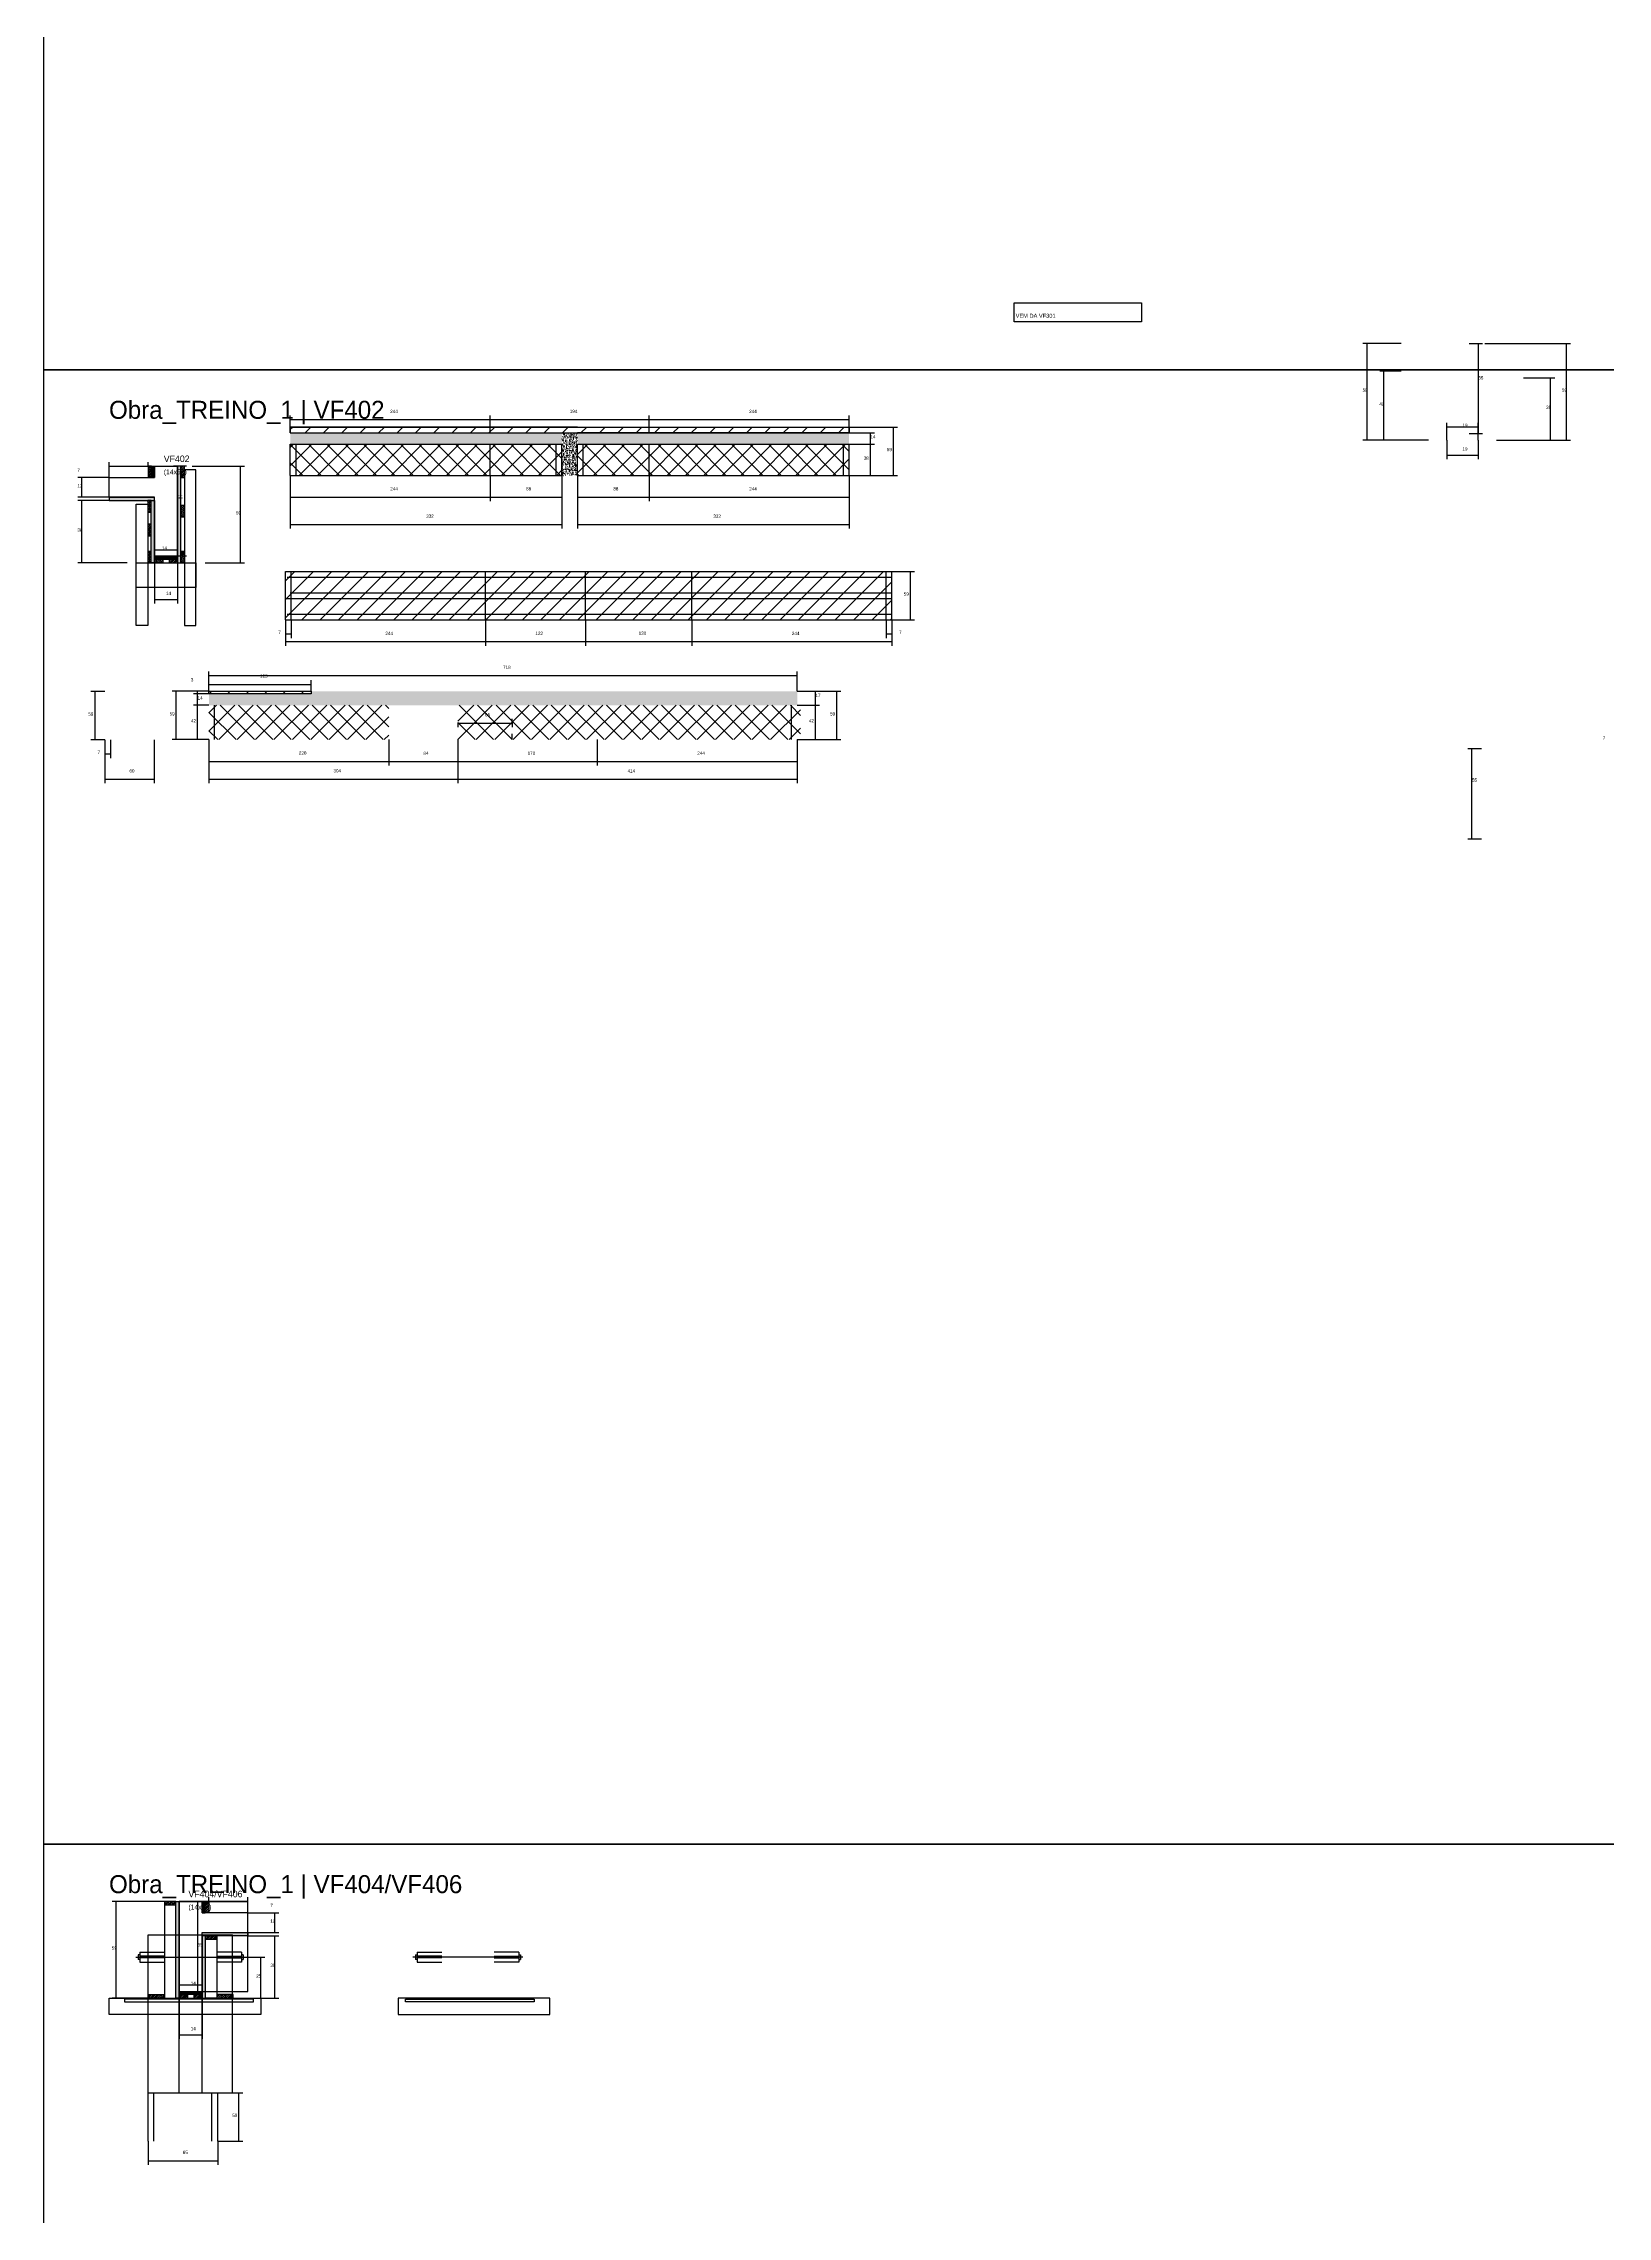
# Model space of a CAD drawing. Header units: metres. Extents: x -41 to 34840, y -36000 to 1848.
# Drawn here: x 0 to 1909, y -5855 to -3202 of the extents above; entities that cross this region are included whole.
import ezdxf

# ---------------------------------------------------------------- set-up
doc = ezdxf.new("R2010")
doc.units = ezdxf.units.M
for name, color, linetype in [('barrote', 126, 'Continuous'), ('CELL_BORDER', 8, 'Continuous'), ('CONCRETO', 251, 'Continuous'), ('COTA', 4, 'Continuous'), ('Cota Seção (2x)', 4, 'Continuous'), ('Hachura', 253, 'Continuous'), ('LABEL_ID', 3, 'Continuous'), ('Madeira', 126, 'Continuous'), ('Painéis', 200, 'Continuous'), ('REAPROVEITAMENTO', 251, 'Continuous'), ('SARR_2.2x7', 40, 'Continuous'), ('SARR_3.5x7', 81, 'Continuous'), ('SCO-___-LAJ', 4, 'Continuous'), ('TENSOR', 2, 'Continuous'), ('Texto Seção', 7, 'Continuous')]:
    doc.layers.add(name, color=color, linetype=linetype)

msp = doc.modelspace()

# ---------------------------------------------------------------- hatches: boundary and pattern name
at = {"layer": 'COTA'}
h = msp.add_hatch(dxfattribs=at)
h.set_pattern_fill('AR-CONC', scale=0.03)
h.paths.add_polyline_path([(632.7, -3691), (632.7, -3677), (632.7, -3677), (301.2, -3677), (301.2, -3677), (301.2, -3691), (301.2, -3691), (632.7, -3691)])
h = msp.add_hatch(dxfattribs=at)
h.set_pattern_fill('AR-CONC', scale=0.03)
h.paths.add_polyline_path([(651.8, -3691), (651.8, -3677), (632.7, -3677), (632.7, -3691), (632.7, -3729), (651.8, -3729)])
h = msp.add_hatch(dxfattribs=at)
h.set_pattern_fill('AR-CONC', scale=0.03)
h.paths.add_polyline_path([(651.8, -3691), (651.8, -3677), (651.8, -3677), (983.3, -3677), (983.3, -3677), (983.3, -3691), (983.3, -3691), (651.8, -3691)])
h = msp.add_hatch(dxfattribs=at)
h.set_pattern_fill('AR-CONC', scale=0.03)
h.paths.add_polyline_path([(505.9, -4009.7), (505.9, -3992.7), (505.9, -3992.7), (326.9, -3992.7), (326.9, -3992.7), (326.9, -3995.7), (326.9, -3995.7), (201.9, -3995.7), (201.9, -3995.7), (201.9, -4009.7), (201.9, -4009.7), (505.9, -4009.7)])
h = msp.add_hatch(dxfattribs=at)
h.set_pattern_fill('AR-CONC', scale=0.03)
h.paths.add_polyline_path([(505.9, -3992.7), (505.9, -4009.7), (505.9, -4009.7), (919.9, -4009.7), (919.9, -4009.7), (919.9, -3992.7), (919.9, -3992.7), (505.9, -3992.7)])
at = {"layer": 'Hachura'}
h = msp.add_hatch(dxfattribs=at)
h.set_pattern_fill('ANSI31', scale=0.5)
h.paths.add_polyline_path([(127.6, -3731.8), (132, -3731.8), (132, -3731.8), (132, -3717.8), (132, -3717.8), (127.6, -3717.8), (127.6, -3717.8), (127.6, -3731.8)])
h = msp.add_hatch(color=8, dxfattribs=at)
h.dxf.hatch_style = 1
h.paths.add_polyline_path([(132, -3717.8), (135.6, -3717.8), (135.6, -3717.8), (135.6, -3731.8), (135.6, -3731.8), (132, -3731.8), (132, -3731.8), (132, -3717.8)])
h = msp.add_hatch(color=8, dxfattribs=at)
h.dxf.hatch_style = 1
h.paths.add_polyline_path([(167.6, -3717.8), (163.6, -3717.8), (163.6, -3717.8), (163.6, -3835.8), (163.6, -3835.8), (167.6, -3835.8), (167.6, -3835.8), (167.6, -3717.8)])
h = msp.add_hatch(dxfattribs=at)
h.set_pattern_fill('ANSI31', scale=0.5)
h.paths.add_polyline_path([(167.6, -3731.8), (172, -3731.8), (172, -3731.8), (172, -3717.8), (172, -3717.8), (167.6, -3717.8), (167.6, -3717.8), (167.6, -3731.8)])
h = msp.add_hatch(color=8, dxfattribs=at)
h.dxf.hatch_style = 1
h.paths.add_polyline_path([(135.6, -3759.8), (135.6, -3755.8), (135.6, -3755.8), (80, -3755.8), (80, -3755.8), (80, -3759.8), (80, -3759.8), (135.6, -3759.8)])
h = msp.add_hatch(dxfattribs=at)
h.set_pattern_fill('ANSI31', scale=0.5)
h.paths.add_polyline_path([(127.2, -3773.8), (131.6, -3773.8), (131.6, -3773.8), (131.6, -3759.8), (131.6, -3759.8), (127.2, -3759.8), (127.2, -3759.8), (127.2, -3773.8)])
h = msp.add_hatch(color=8, dxfattribs=at)
h.dxf.hatch_style = 1
h.paths.add_polyline_path([(135.6, -3755.8), (131.6, -3755.8), (131.6, -3755.8), (131.6, -3835.8), (131.6, -3835.8), (135.6, -3835.8), (135.6, -3835.8), (135.6, -3755.8)])
h = msp.add_hatch(dxfattribs=at)
h.set_pattern_fill('ANSI31', scale=0.5)
h.paths.add_polyline_path([(167.6, -3779.8), (172, -3779.8), (172, -3779.8), (172, -3765.8), (172, -3765.8), (167.6, -3765.8), (167.6, -3765.8), (167.6, -3779.8)])
h = msp.add_hatch(dxfattribs=at)
h.set_pattern_fill('ANSI31', scale=0.5)
h.paths.add_polyline_path([(127.2, -3802.8), (131.6, -3802.8), (131.6, -3802.8), (131.6, -3788.8), (131.6, -3788.8), (127.2, -3788.8), (127.2, -3788.8), (127.2, -3802.8)])
h = msp.add_hatch(dxfattribs=at)
h.set_pattern_fill('ANSI31', scale=0.5)
h.paths.add_polyline_path([(127.2, -3835.8), (131.6, -3835.8), (131.6, -3835.8), (131.6, -3821.8), (131.6, -3821.8), (127.2, -3821.8), (127.2, -3821.8), (127.2, -3835.8)])
h = msp.add_hatch(color=8, dxfattribs=at)
h.dxf.hatch_style = 1
h.paths.add_polyline_path([(163.6, -3831.4), (163.6, -3827.8), (163.6, -3827.8), (135.6, -3827.8), (135.6, -3827.8), (135.6, -3831.4), (135.6, -3831.4), (163.6, -3831.4)])
h = msp.add_hatch(dxfattribs=at)
h.set_pattern_fill('ANSI31', scale=0.5)
h.paths.add_polyline_path([(135.6, -3835.8), (135.6, -3831.4), (135.6, -3831.4), (145.6, -3831.4), (145.6, -3831.4), (145.6, -3835.8), (145.6, -3835.8), (135.6, -3835.8)])
h = msp.add_hatch(dxfattribs=at)
h.set_pattern_fill('ANSI31', scale=0.5)
h.paths.add_polyline_path([(163.6, -3835.8), (163.6, -3831.4), (163.6, -3831.4), (153.6, -3831.4), (153.6, -3831.4), (153.6, -3835.8), (153.6, -3835.8), (163.6, -3835.8)])
h = msp.add_hatch(dxfattribs=at)
h.set_pattern_fill('ANSI31', scale=0.5)
h.paths.add_polyline_path([(167.6, -3835.8), (172, -3835.8), (172, -3835.8), (172, -3821.8), (172, -3821.8), (167.6, -3821.8), (167.6, -3821.8), (167.6, -3835.8)])
h = msp.add_hatch(dxfattribs=at)
h.set_pattern_fill('ANSI31', scale=0.5)
h.paths.add_polyline_path([(161.7, -5474.4), (161.7, -5470), (161.7, -5470), (147.7, -5470), (147.7, -5470), (147.7, -5474.4), (147.7, -5474.4), (161.7, -5474.4)])
h = msp.add_hatch(color=8, dxfattribs=at)
h.dxf.hatch_style = 1
h.paths.add_polyline_path([(161.7, -5470), (165.7, -5470), (165.7, -5470), (165.7, -5588), (165.7, -5588), (161.7, -5588), (161.7, -5588), (161.7, -5470)])
h = msp.add_hatch(color=8, dxfattribs=at)
h.dxf.hatch_style = 1
h.paths.add_polyline_path([(197.3, -5470), (193.7, -5470), (193.7, -5470), (193.7, -5484), (193.7, -5484), (197.3, -5484), (197.3, -5484), (197.3, -5470)])
h = msp.add_hatch(dxfattribs=at)
h.set_pattern_fill('ANSI31', scale=0.5)
h.paths.add_polyline_path([(201.7, -5484), (197.3, -5484), (197.3, -5484), (197.3, -5470), (197.3, -5470), (201.7, -5470), (201.7, -5470), (201.7, -5484)])
h = msp.add_hatch(color=8, dxfattribs=at)
h.dxf.hatch_style = 1
h.paths.add_polyline_path([(193.7, -5508), (197.7, -5508), (197.7, -5508), (197.7, -5588), (197.7, -5588), (193.7, -5588), (193.7, -5588), (193.7, -5508)])
h = msp.add_hatch(color=8, dxfattribs=at)
h.dxf.hatch_style = 1
h.paths.add_polyline_path([(193.7, -5512), (193.7, -5508), (193.7, -5508), (249.3, -5508), (249.3, -5508), (249.3, -5512), (249.3, -5512), (193.7, -5512)])
h = msp.add_hatch(dxfattribs=at)
h.set_pattern_fill('ANSI31', scale=0.5)
h.paths.add_polyline_path([(197.7, -5516.4), (197.7, -5512), (197.7, -5512), (211.7, -5512), (211.7, -5512), (211.7, -5516.4), (211.7, -5516.4), (197.7, -5516.4)])
h = msp.add_hatch(dxfattribs=at)
h.set_pattern_fill('ANSI31', scale=0.5)
h.paths.add_polyline_path([(127.7, -5588), (127.7, -5583.6), (127.7, -5583.6), (147.7, -5583.6), (147.7, -5583.6), (147.7, -5588), (147.7, -5588), (127.7, -5588)])
h = msp.add_hatch(color=8, dxfattribs=at)
h.dxf.hatch_style = 1
h.paths.add_polyline_path([(165.7, -5583.6), (165.7, -5580), (165.7, -5580), (193.7, -5580), (193.7, -5580), (193.7, -5583.6), (193.7, -5583.6), (165.7, -5583.6)])
h = msp.add_hatch(dxfattribs=at)
h.set_pattern_fill('ANSI31', scale=0.5)
h.paths.add_polyline_path([(165.7, -5588), (165.7, -5583.6), (165.7, -5583.6), (175.7, -5583.6), (175.7, -5583.6), (175.7, -5588), (175.7, -5588), (165.7, -5588)])
h = msp.add_hatch(dxfattribs=at)
h.set_pattern_fill('ANSI31', scale=0.5)
h.paths.add_polyline_path([(193.7, -5588), (193.7, -5583.6), (193.7, -5583.6), (183.7, -5583.6), (183.7, -5583.6), (183.7, -5588), (183.7, -5588), (193.7, -5588)])
h = msp.add_hatch(dxfattribs=at)
h.set_pattern_fill('ANSI31', scale=0.5)
h.paths.add_polyline_path([(231.7, -5588), (231.7, -5583.6), (231.7, -5583.6), (211.7, -5583.6), (211.7, -5583.6), (211.7, -5588), (211.7, -5588), (231.7, -5588)])
at = {"layer": 'REAPROVEITAMENTO'}
h = msp.add_hatch(dxfattribs=at)
h.set_pattern_fill('ANSI31', scale=5)
h.paths.add_polyline_path([(301.2, -3670), (301.2, -3677), (301.2, -3677), (739.3, -3677), (739.3, -3677), (739.3, -3670), (739.3, -3670), (301.2, -3670)])
h = msp.add_hatch(dxfattribs=at)
h.set_pattern_fill('ANSI31', scale=5)
h.paths.add_polyline_path([(983.3, -3670), (983.3, -3677), (983.3, -3677), (739.3, -3677), (739.3, -3677), (739.3, -3670), (739.3, -3670), (983.3, -3670)])
h = msp.add_hatch(dxfattribs=at)
h.set_pattern_fill('ANSI37', scale=5)
h.paths.add_polyline_path([(632.7, -3729), (632.7, -3691), (632.7, -3691), (301.2, -3691), (301.2, -3691), (301.2, -3729), (301.2, -3729), (632.7, -3729)])
h = msp.add_hatch(dxfattribs=at)
h.set_pattern_fill('ANSI37', scale=5)
h.paths.add_polyline_path([(651.8, -3729), (651.8, -3691), (651.8, -3691), (983.3, -3691), (983.3, -3691), (983.3, -3729), (983.3, -3729), (651.8, -3729)])
h = msp.add_hatch(dxfattribs=at)
h.set_pattern_fill('ANSI31', scale=5)
h.paths.add_polyline_path([(1035.4, -3905.4), (1035.4, -3846.4), (1035.4, -3846.4), (295.4, -3846.4), (295.4, -3846.4), (295.4, -3905.4), (295.4, -3905.4), (1035.4, -3905.4)])
h = msp.add_hatch(dxfattribs=at)
h.set_pattern_fill('ANSI31', scale=5)
h.paths.add_polyline_path([(326.9, -3995.7), (326.9, -3992.7), (326.9, -3992.7), (201.9, -3992.7), (201.9, -3992.7), (201.9, -3995.7), (201.9, -3995.7), (326.9, -3995.7)])
h = msp.add_hatch(dxfattribs=at)
h.set_pattern_fill('ANSI37', scale=5)
h.paths.add_polyline_path([(201.9, -4009.7), (201.9, -4051.7), (201.9, -4051.7), (421.4, -4051.7), (421.4, -4051.7), (421.4, -4009.7), (421.4, -4009.7), (201.9, -4009.7)])
h = msp.add_hatch(dxfattribs=at)
h.set_pattern_fill('ANSI37', scale=5)
h.paths.add_polyline_path([(505.9, -4009.7), (505.9, -4051.7), (505.9, -4051.7), (923.9, -4051.7), (923.9, -4051.7), (923.9, -4009.7), (923.9, -4009.7), (505.9, -4009.7)])

# ---------------------------------------------------------------- linework, layer by layer
for p, q in [((115.7, -5535.1), (115.7, -5541.1)), ((117.7, -5535.1), (115.7, -5535.1)), ((117.7, -5541.1), (115.7, -5541.1)), ((117.7, -5532.1), (117.7, -5544.1)), ((117.7, -5532.1), (147.7, -5532.1)), ((147.7, -5537.1), (117.7, -5537.1)), ((147.7, -5539.1), (117.7, -5539.1)), ((117.7, -5544.1), (147.7, -5544.1)), ((241.7, -5532.1), (211.7, -5532.1)), ((211.7, -5537.1), (241.7, -5537.1)), ((211.7, -5539.1), (241.7, -5539.1)), ((241.7, -5544.1), (211.7, -5544.1)), ((241.7, -5532.1), (241.7, -5544.1)), ((243.7, -5535.1), (241.7, -5535.1)), ((241.7, -5541.1), (243.7, -5541.1)), ((243.7, -5535.1), (243.7, -5541.1)), ((454.1, -5535.1), (454.1, -5541.1)), ((454.1, -5535.1), (456.1, -5535.1)), ((456.1, -5541.1), (454.1, -5541.1)), ((456.1, -5532.1), (456.1, -5544.1)), ((456.1, -5532.1), (486.1, -5532.1)), ((486.1, -5537.1), (456.1, -5537.1)), ((486.1, -5539.1), (456.1, -5539.1)), ((456.1, -5544.1), (486.1, -5544.1)), ((580.1, -5532.1), (550.1, -5532.1)), ((550.1, -5537.1), (580.1, -5537.1)), ((550.1, -5539.1), (580.1, -5539.1)), ((580.1, -5544.1), (550.1, -5544.1)), ((580.1, -5532.1), (580.1, -5544.1)), ((580.1, -5535.1), (582.1, -5535.1)), ((580.1, -5541.1), (582.1, -5541.1)), ((582.1, -5535.1), (582.1, -5541.1))]:
    msp.add_line(p, q)
at = {"layer": 'barrote'}
for points in [[(265.2, -5608), (80, -5608), (80, -5588), (265.2, -5588)], [(432.7, -5608), (617.9, -5608), (617.9, -5588), (432.7, -5588)]]:
    msp.add_lwpolyline(points, close=True, dxfattribs=at)
at = {"layer": 'CELL_BORDER'}
for points in [[(0, -3600), (2900, -3600), (2900, -1800), (0, -1800)], [(0, -5400), (2900, -5400), (2900, -3600), (0, -3600)], [(0, -7200), (2900, -7200), (2900, -5400), (0, -5400)]]:
    msp.add_lwpolyline(points, close=True, dxfattribs=at)
at = {"layer": 'CONCRETO'}
for points in [[(80, -3755.8), (80, -3731.8), (135.6, -3731.8), (135.6, -3717.8), (163.6, -3717.8), (163.6, -3827.8), (135.6, -3827.8), (135.6, -3755.8)], [(249.3, -5508), (249.3, -5484), (193.7, -5484), (193.7, -5470), (165.7, -5470), (165.7, -5580), (193.7, -5580), (193.7, -5508)], [(165.7, -5580), (249.3, -5580), (249.3, -5470), (165.7, -5470)]]:
    msp.add_lwpolyline(points, close=True, dxfattribs=at)
at = {"layer": 'COTA'}
for p, q in [((1657.2, -3567.9), (1610.4, -3567.9)), ((1615.4, -3685.9), (1615.4, -3567.9)), ((1759.2, -3567.9), (1863.7, -3567.9)), ((1858.7, -3685.9), (1858.7, -3567.9)), ((1657.2, -3601.9), (1630.9, -3601.9)), ((1635.9, -3685.9), (1635.9, -3601.9)), ((1806.4, -3609.9), (1844.4, -3609.9)), ((1839.4, -3685.9), (1839.4, -3609.9)), ((1654.5, -3685.9), (1610.4, -3685.9)), ((1690.4, -3685.9), (1630.9, -3685.9)), ((1712.8, -3685.9), (1712.8, -3709.3)), ((1750.8, -3685.9), (1750.8, -3709.3)), ((1773.2, -3685.9), (1863.7, -3685.9)), ((1773.2, -3685.9), (1844.4, -3685.9)), ((80, -3731.8), (80, -3712.8)), ((127.6, -3717.8), (127.6, -3712.8)), ((1712.8, -3704.3), (1750.8, -3704.3)), ((80, -3731.8), (41.9, -3731.8)), ((46.9, -3755.8), (46.9, -3731.8)), ((80, -3717.8), (127.6, -3717.8)), ((181.6, -3717.8), (245.4, -3717.8)), ((240.4, -3835.8), (240.4, -3717.8)), ((301.2, -3729), (301.2, -3760.5)), ((301.2, -3729), (301.2, -3794.1)), ((545.2, -3729), (545.2, -3760.5)), ((545.2, -3729), (545.2, -3760.5)), ((632.7, -3729), (632.7, -3760.5)), ((632.7, -3729), (632.7, -3794.1)), ((651.8, -3729), (651.8, -3760.5)), ((651.8, -3729), (651.8, -3794.1)), ((739.3, -3729), (739.3, -3760.5)), ((739.3, -3729), (739.3, -3760.5)), ((983.3, -3729), (983.3, -3760.5)), ((983.3, -3729), (983.3, -3794.1)), ((80, -3755.8), (41.9, -3755.8)), ((80, -3759.8), (41.9, -3759.8)), ((46.9, -3835.8), (46.9, -3759.8)), ((301.2, -3755.5), (545.2, -3755.5)), ((545.2, -3755.5), (632.7, -3755.5)), ((651.8, -3755.5), (739.3, -3755.5)), ((739.3, -3755.5), (983.3, -3755.5)), ((301.2, -3789.1), (632.7, -3789.1)), ((651.8, -3789.1), (983.3, -3789.1)), ((102, -3835.8), (41.9, -3835.8)), ((135.6, -3835.8), (135.6, -3885.5)), ((163.6, -3835.8), (163.6, -3885.5)), ((197.2, -3835.8), (245.4, -3835.8)), ((1035.4, -3846.4), (1063.1, -3846.4)), ((1058.1, -3905.4), (1058.1, -3846.4)), ((135.6, -3880.5), (163.6, -3880.5)), ((295.3, -3905.4), (295.3, -3927.7)), ((295.3, -3922.7), (302.3, -3922.7)), ((295.4, -3905.4), (295.4, -3937)), ((302.3, -3905.4), (302.3, -3927.7)), ((539.4, -3905.4), (539.4, -3937)), ((539.4, -3905.4), (539.4, -3937)), ((661.4, -3905.4), (661.4, -3937)), ((661.4, -3905.4), (661.4, -3937)), ((791.4, -3905.4), (791.4, -3937)), ((791.4, -3905.4), (791.4, -3937)), ((1028.4, -3905.4), (1028.4, -3927.7)), ((1028.4, -3922.7), (1035.4, -3922.7)), ((1035.4, -3905.4), (1063.1, -3905.4)), ((1035.4, -3905.4), (1035.4, -3937)), ((1035.4, -3905.4), (1035.4, -3927.7)), ((295.4, -3932), (539.4, -3932)), ((539.4, -3932), (661.4, -3932)), ((661.4, -3932), (791.4, -3932)), ((791.4, -3932), (1035.4, -3932)), ((201.9, -3992.7), (201.9, -3979.2)), ((326.9, -3992.7), (326.9, -3979.2)), ((74.9, -3992.9), (57.9, -3992.9)), ((62.9, -4051.9), (62.9, -3992.9)), ((201.9, -3992.7), (157.1, -3992.7)), ((162.1, -4051.7), (162.1, -3992.7)), ((201.9, -3992.7), (183.1, -3992.7)), ((201.9, -3995.7), (183.1, -3995.7)), ((201.9, -3995.7), (183.1, -3995.7)), ((188.1, -3995.7), (188.1, -3992.7)), ((188.1, -4009.7), (188.1, -3995.7)), ((201.9, -3984.2), (326.9, -3984.2)), ((919.9, -3992.7), (947.1, -3992.7)), ((919.9, -3992.7), (973.1, -3992.7)), ((942.1, -4009.7), (942.1, -3992.7)), ((968.1, -4051.7), (968.1, -3992.7)), ((201.9, -4009.7), (183.1, -4009.7)), ((201.9, -4009.7), (183.1, -4009.7)), ((188.1, -4051.7), (188.1, -4009.7)), ((919.9, -4009.7), (947.1, -4009.7)), ((919.9, -4009.7), (947.1, -4009.7)), ((942.1, -4051.7), (942.1, -4009.7)), ((74.9, -4051.9), (57.9, -4051.9)), ((74.9, -4051.9), (74.9, -4104.9)), ((74.9, -4051.9), (74.9, -4074.2)), ((81.9, -4051.9), (81.9, -4074.2)), ((134.9, -4051.9), (134.9, -4104.9)), ((201.9, -4051.7), (157.1, -4051.7)), ((201.9, -4051.7), (183.1, -4051.7)), ((201.9, -4051.7), (201.9, -4083.3)), ((201.9, -4051.7), (201.9, -4104.9)), ((421.4, -4051.7), (421.4, -4083.3)), ((421.4, -4051.7), (421.4, -4083.3)), ((505.9, -4051.7), (505.9, -4083.3)), ((505.9, -4051.7), (505.9, -4104.9)), ((505.9, -4051.7), (505.9, -4083.3)), ((505.9, -4051.7), (505.9, -4104.9)), ((675.9, -4051.7), (675.9, -4083.3)), ((675.9, -4051.7), (675.9, -4083.3)), ((919.9, -4051.7), (919.9, -4083.3)), ((919.9, -4051.7), (919.9, -4104.9)), ((919.9, -4051.7), (947.1, -4051.7)), ((919.9, -4051.7), (973.1, -4051.7)), ((74.9, -4069.2), (81.9, -4069.2)), ((201.9, -4078.3), (421.4, -4078.3)), ((421.4, -4078.3), (505.9, -4078.3)), ((505.9, -4078.3), (675.9, -4078.3)), ((675.9, -4078.3), (919.9, -4078.3)), ((74.9, -4099.9), (134.9, -4099.9)), ((201.9, -4099.9), (505.9, -4099.9)), ((505.9, -4099.9), (919.9, -4099.9)), ((201.7, -5470), (201.7, -5465)), ((249.3, -5484), (249.3, -5465)), ((147.7, -5470), (83.9, -5470)), ((88.9, -5588), (88.9, -5470)), ((201.7, -5470), (249.3, -5470)), ((249.3, -5484), (287.4, -5484)), ((282.4, -5508), (282.4, -5484)), ((249.3, -5508), (287.4, -5508)), ((249.3, -5512), (287.4, -5512)), ((282.4, -5588), (282.4, -5512)), ((247, -5538.1), (270.2, -5538.1)), ((265.2, -5588), (265.2, -5538.1)), ((132.1, -5588), (83.9, -5588)), ((165.7, -5588), (165.7, -5637.8)), ((193.7, -5588), (193.7, -5637.8)), ((227.3, -5588), (287.4, -5588)), ((257, -5588), (270.2, -5588)), ((165.7, -5632.8), (193.7, -5632.8)), ((127.6, -5762.8), (127.6, -5791.6)), ((212.6, -5762.8), (212.6, -5791.6)), ((127.6, -5786.6), (212.6, -5786.6))]:
    msp.add_line(p, q, dxfattribs=at)
at = {"layer": 'Cota Seção (2x)'}
for p, q in [((1739.8, -3567.9), (1756.2, -3567.9)), ((1751.2, -3677.9), (1751.2, -3567.9)), ((301.2, -3670), (301.2, -3656)), ((301.2, -3661), (545.2, -3661)), ((545.2, -3670), (545.2, -3656)), ((545.2, -3670), (545.2, -3656)), ((545.2, -3661), (739.3, -3661)), ((739.3, -3670), (739.3, -3656)), ((739.3, -3670), (739.3, -3656)), ((739.3, -3661), (983.3, -3661)), ((983.3, -3670), (983.3, -3656)), ((983.3, -3670), (1042.3, -3670)), ((983.3, -3677), (1014.3, -3677)), ((1009.3, -3691), (1009.3, -3677)), ((1037.3, -3729), (1037.3, -3670)), ((1712.8, -3685.9), (1712.8, -3664.9)), ((1712.8, -3669.9), (1750.8, -3669.9)), ((1739.8, -3677.9), (1756.2, -3677.9)), ((1750.8, -3685.9), (1750.8, -3664.9)), ((983.3, -3691), (1014.3, -3691)), ((983.3, -3691), (1014.3, -3691)), ((1009.3, -3729), (1009.3, -3691)), ((174.6, -3717.8), (158.6, -3717.8)), ((163.6, -3827.8), (163.6, -3717.8)), ((983.3, -3729), (1014.3, -3729)), ((983.3, -3729), (1042.3, -3729)), ((135.6, -3835.8), (135.6, -3814.8)), ((135.6, -3819.8), (163.6, -3819.8)), ((163.6, -3835.8), (163.6, -3814.8)), ((174.6, -3827.8), (158.6, -3827.8)), ((201.9, -3992.7), (201.9, -3968.3)), ((201.9, -3973.3), (919.9, -3973.3)), ((919.9, -3992.7), (919.9, -3968.3)), ((505.9, -4030.7), (505.9, -4036.4)), ((505.9, -4031.4), (571.9, -4031.4)), ((571.9, -4029.7), (571.9, -4036.4)), ((1754.9, -4063.1), (1738.4, -4063.1)), ((1743.4, -4173.1), (1743.4, -4063.1)), ((1754.9, -4173.1), (1738.4, -4173.1)), ((165.7, -5470), (193.3, -5470)), ((188.3, -5580), (188.3, -5470)), ((165.7, -5588), (165.7, -5567)), ((193.7, -5588), (193.7, -5567)), ((165.7, -5572), (193.7, -5572)), ((165.7, -5580), (193.3, -5580)), ((212.6, -5703.8), (243.5, -5703.8)), ((238.5, -5762.8), (238.5, -5703.8)), ((212.6, -5762.8), (243.5, -5762.8))]:
    msp.add_line(p, q, dxfattribs=at)
at = {"layer": 'Madeira'}
for points in [[(127.6, -3731.8), (132, -3731.8), (132, -3717.8), (127.6, -3717.8)], [(167.6, -3731.8), (172, -3731.8), (172, -3717.8), (167.6, -3717.8)], [(127.2, -3773.8), (131.6, -3773.8), (131.6, -3759.8), (127.2, -3759.8)], [(167.6, -3779.8), (172, -3779.8), (172, -3765.8), (167.6, -3765.8)], [(127.2, -3802.8), (131.6, -3802.8), (131.6, -3788.8), (127.2, -3788.8)], [(127.2, -3835.8), (131.6, -3835.8), (131.6, -3821.8), (127.2, -3821.8)], [(135.6, -3835.8), (135.6, -3831.4), (145.6, -3831.4), (145.6, -3835.8)], [(163.6, -3835.8), (163.6, -3831.4), (153.6, -3831.4), (153.6, -3835.8)], [(167.6, -3835.8), (172, -3835.8), (172, -3821.8), (167.6, -3821.8)], [(161.7, -5474.4), (161.7, -5470), (147.7, -5470), (147.7, -5474.4)], [(161.7, -5470), (147.7, -5470), (147.7, -5588), (161.7, -5588)], [(201.7, -5484), (197.3, -5484), (197.3, -5470), (201.7, -5470)], [(197.7, -5516.4), (197.7, -5512), (211.7, -5512), (211.7, -5516.4)], [(197.7, -5512), (211.7, -5512), (211.7, -5588), (197.7, -5588)], [(265.2, -5608), (80, -5608), (80, -5588), (265.2, -5588)], [(127.7, -5588), (127.7, -5583.6), (147.7, -5583.6), (147.7, -5588)], [(165.7, -5588), (165.7, -5583.6), (175.7, -5583.6), (175.7, -5588)], [(193.7, -5588), (193.7, -5583.6), (183.7, -5583.6), (183.7, -5588)], [(231.7, -5588), (231.7, -5583.6), (211.7, -5583.6), (211.7, -5588)]]:
    msp.add_lwpolyline(points, close=True, dxfattribs=at)
at = {"layer": 'Painéis'}
for p, q in [((301.2, -3670), (651.8, -3670)), ((301.2, -3677), (301.2, -3670)), ((301.2, -3677), (651.8, -3677)), ((545.2, -3677), (545.2, -3670)), ((651.8, -3670), (983.3, -3670)), ((651.8, -3677), (983.3, -3677)), ((739.3, -3677), (739.3, -3670)), ((983.3, -3677), (983.3, -3670)), ((301.2, -3691), (632.7, -3691)), ((301.2, -3729), (301.2, -3691)), ((545.2, -3729), (545.2, -3691)), ((632.7, -3729), (632.7, -3691)), ((651.8, -3691), (983.3, -3691)), ((651.8, -3729), (651.8, -3691)), ((739.3, -3729), (739.3, -3691)), ((983.3, -3729), (983.3, -3691)), ((301.2, -3729), (632.7, -3729)), ((651.8, -3729), (983.3, -3729)), ((80, -3755.8), (135.6, -3755.8)), ((135.6, -3827.8), (163.6, -3827.8)), ((295.4, -3846.4), (1035.4, -3846.4)), ((295.4, -3905.4), (295.4, -3846.4)), ((539.4, -3905.4), (539.4, -3846.4)), ((661.4, -3905.4), (661.4, -3846.4)), ((791.4, -3905.4), (791.4, -3846.4)), ((1035.4, -3905.4), (1035.4, -3846.4)), ((295.4, -3905.4), (1035.4, -3905.4)), ((165.7, -5588), (165.7, -5470)), ((127.6, -5511), (165.5, -5511)), ((127.6, -5703.8), (127.6, -5511)), ((165.5, -5703.8), (165.5, -5511)), ((165.5, -5511), (193.5, -5511)), ((165.5, -5703.8), (165.5, -5511)), ((193.5, -5703.8), (193.5, -5511)), ((193.5, -5511), (230.5, -5511)), ((193.5, -5703.8), (193.5, -5511)), ((193.7, -5508), (249.3, -5508)), ((193.7, -5512), (193.7, -5508)), ((193.7, -5588), (193.7, -5512)), ((230.5, -5703.8), (230.5, -5511)), ((249.3, -5512), (249.3, -5508)), ((165.7, -5580), (193.7, -5580)), ((165.7, -5583.6), (165.7, -5580)), ((193.7, -5583.6), (193.7, -5580)), ((127.6, -5703.8), (212.6, -5703.8)), ((127.6, -5762.8), (127.6, -5703.8)), ((127.6, -5703.8), (165.5, -5703.8)), ((165.5, -5703.8), (193.5, -5703.8)), ((193.5, -5703.8), (230.5, -5703.8)), ((212.6, -5762.8), (212.6, -5703.8))]:
    msp.add_line(p, q, dxfattribs=at)
for points in [[(651.8, -3670), (301.2, -3670), (301.2, -3677), (651.8, -3677)], [(651.8, -3670), (983.3, -3670), (983.3, -3677), (651.8, -3677)]]:
    msp.add_lwpolyline(points, dxfattribs=at)
for points in [[(132, -3717.8), (135.6, -3717.8), (135.6, -3731.8), (132, -3731.8)], [(167.6, -3717.8), (163.6, -3717.8), (163.6, -3835.8), (167.6, -3835.8)], [(135.6, -3759.8), (135.6, -3755.8), (80, -3755.8), (80, -3759.8)], [(131.6, -3759.8), (135.6, -3759.8), (135.6, -3835.8), (131.6, -3835.8)], [(163.6, -3831.4), (163.6, -3827.8), (135.6, -3827.8), (135.6, -3831.4)], [(201.9, -3992.7), (326.9, -3992.7), (326.9, -3995.7), (201.9, -3995.7)], [(161.7, -5470), (165.7, -5470), (165.7, -5588), (161.7, -5588)], [(197.3, -5470), (193.7, -5470), (193.7, -5484), (197.3, -5484)], [(193.7, -5512), (193.7, -5508), (249.3, -5508), (249.3, -5512)], [(197.7, -5512), (193.7, -5512), (193.7, -5588), (197.7, -5588)], [(165.7, -5583.6), (165.7, -5580), (193.7, -5580), (193.7, -5583.6)]]:
    msp.add_lwpolyline(points, close=True, dxfattribs=at)
at = {"layer": 'SARR_2.2x7'}
for p, q in [((308.2, -3729), (308.2, -3691)), ((625.8, -3729), (625.8, -3691)), ((658.7, -3729), (658.7, -3691)), ((976.3, -3729), (976.3, -3691)), ((302.3, -3905.4), (302.3, -3846.4)), ((1028.4, -3905.4), (1028.4, -3846.4)), ((297.6, -3853.4), (539.4, -3853.4)), ((301.1, -3872.4), (539.4, -3872.4)), ((539.4, -3853.4), (661.4, -3853.4)), ((539.4, -3872.4), (661.4, -3872.4)), ((661.4, -3853.4), (791.4, -3853.4)), ((661.4, -3872.4), (791.4, -3872.4)), ((791.4, -3853.4), (1035.4, -3853.4)), ((791.4, -3872.4), (1035.4, -3872.4)), ((295.4, -3879.4), (539.4, -3879.4)), ((297.5, -3898.4), (539.4, -3898.4)), ((539.4, -3879.4), (661.4, -3879.4)), ((539.4, -3898.4), (661.4, -3898.4)), ((661.4, -3879.4), (791.4, -3879.4)), ((661.4, -3898.4), (791.4, -3898.4)), ((791.4, -3879.4), (1034.9, -3879.4)), ((791.4, -3898.4), (1035.4, -3898.4)), ((208.9, -4051.7), (208.9, -4009.7)), ((571.9, -4033.2), (571.9, -4026.2)), ((913, -4051.7), (913, -4009.7)), ((571.9, -4051.7), (571.9, -4044.7)), ((134.6, -5762.8), (134.6, -5703.8)), ((205.6, -5762.8), (205.6, -5703.8))]:
    msp.add_line(p, q, dxfattribs=at)
at = {"layer": 'SARR_3.5x7'}
for points in [[(186, -3722.2), (172, -3722.2), (172, -3912.3), (186, -3912.3)], [(113.2, -3764.2), (127.2, -3764.2), (127.2, -3912.3), (113.2, -3912.3)], [(113.2, -3835.8), (186, -3835.8), (186, -3865.8), (113.2, -3865.8)]]:
    msp.add_lwpolyline(points, close=True, dxfattribs=at)
at = {"layer": 'SCO-___-LAJ'}
for points in [[(256.2, -5589.4), (98.9, -5589.4), (98.9, -5592.6), (256.2, -5592.6)], [(441.7, -5589.4), (599, -5589.4), (599, -5592.6), (441.7, -5592.6)]]:
    msp.add_lwpolyline(points, close=True, dxfattribs=at)
at = {"layer": 'TENSOR'}
for p, q in [((112.7, -5538.1), (247, -5538.1)), ((585.1, -5538.1), (450.8, -5538.1))]:
    msp.add_line(p, q, dxfattribs=at)
at = {"layer": 'Texto Seção'}
msp.add_lwpolyline([(1184.6, -3518.2), (1339.9, -3518.2), (1339.9, -3541.4), (1184.6, -3541.4)], close=True, dxfattribs=at)

# ---------------------------------------------------------------- texts
at = {"layer": 'COTA'}
for s, p in [('59', (1609.9, -3626.9)), ('59', (1853.2, -3626.9)), ('42', (1630.4, -3643.9)), ('38', (1833.9, -3647.9)), ('19', (1731.8, -3698.8)), ('7', (41.4, -3724.8)), ('12', (41.4, -3743.8)), ('244', (423.2, -3747.5)), ('88', (589, -3747.4)), ('88', (695.5, -3747.4)), ('244', (861.3, -3747.5)), ('38', (41.4, -3797.8)), ('59', (234.9, -3776.8)), ('332', (467, -3780.8)), ('332', (817.5, -3780.8)), ('14', (149.6, -3875)), ('59', (1050, -3875.9)), ('7', (286.5, -3922.7)), ('244', (417.4, -3923.9)), ('122', (600.4, -3923.9)), ('130', (726.4, -3923.7)), ('244', (913.4, -3923.9)), ('7', (1044.3, -3922.7)), ('3', (179.9, -3980.6)), ('125', (264.4, -3976.1)), ('14', (188.1, -4002.7)), ('17', (942.1, -3999.7)), ('59', (54.7, -4022.4)), ('59', (154, -4022.2)), ('42', (180, -4030.7)), ('42', (934.1, -4030.7)), ('59', (960, -4022.2)), ('7', (1903.1, -4051.6)), ('7', (66, -4069.2)), ('220', (311.7, -4070.1)), ('84', (463.7, -4070.2)), ('170', (590.9, -4070.2)), ('244', (797.9, -4070.2)), ('60', (104.9, -4091.8)), ('304', (353.9, -4091.7)), ('414', (712.9, -4091.8)), ('7', (276.9, -5477)), ('12', (276.9, -5496)), ('59', (83.4, -5529)), ('25', (259.7, -5563.1)), ('38', (276.9, -5550)), ('14', (179.7, -5627.3)), ('85', (170.1, -5778.5))]:
    msp.add_text(s, height=4, dxfattribs=at).set_placement(p)
at = {"layer": 'Cota Seção (2x)'}
for s, p in [('55', (1751.2, -3611.9)), ('244', (423.2, -3652.9)), ('194', (642.3, -3652.9)), ('244', (861.3, -3652.9)), ('14', (1009.3, -3684)), ('19', (1731.8, -3669.9)), ('38', (1001, -3710)), ('59', (1029.2, -3699.5)), ('55', (163.6, -3757.8)), ('14', (144.6, -3819.8)), ('718', (560.9, -3965.2)), ('66', (538.9, -4023.3)), ('55', (1743.4, -4103.1)), ('55', (188.3, -5525)), ('14', (179.7, -5572)), ('59', (230.4, -5733.3))]:
    msp.add_text(s, height=4, dxfattribs=at).set_placement(p)
at = {"layer": 'LABEL_ID'}
for s, p in [('Obra_TREINO_1 | VF402', (80, -3660)), ('Obra_TREINO_1 | VF404/VF406', (80, -5460))]:
    msp.add_text(s, height=22, dxfattribs=at).set_placement(p)
at = {"layer": 'Texto Seção'}
for s, height, p in [('VEM DA VF301', 5, (1186.5, -3536.7)), ('VF402', 8, (146.8, -3712.8)), ('(14x55)', 6, (146.8, -3727.8)), ('VF404/VF406', 8, (176.9, -5465)), ('(14x55)', 6, (176.9, -5480))]:
    msp.add_text(s, height=height, dxfattribs=at).set_placement(p)

doc.saveas('drawing.dxf')
